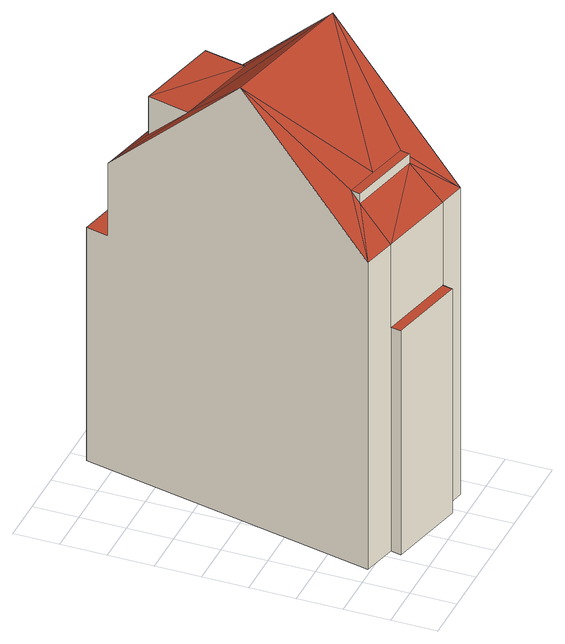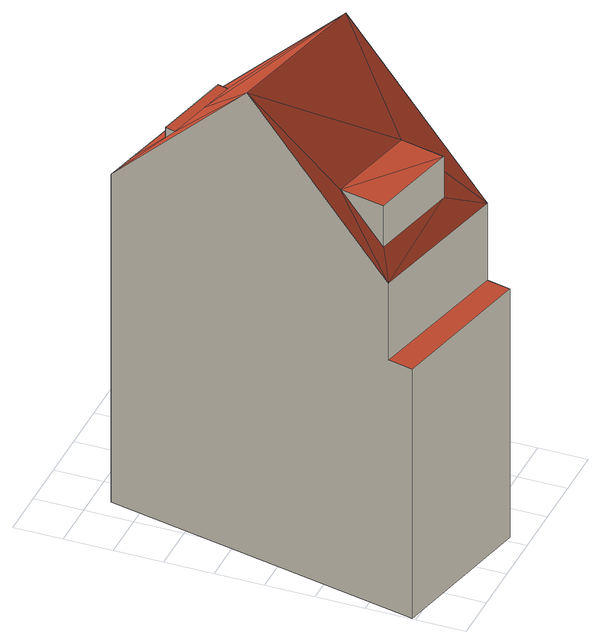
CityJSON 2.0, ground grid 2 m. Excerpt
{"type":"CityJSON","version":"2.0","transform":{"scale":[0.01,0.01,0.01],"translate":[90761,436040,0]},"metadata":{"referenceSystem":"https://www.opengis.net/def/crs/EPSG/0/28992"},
"CityObjects":{
"building1":{"type":"Building","attributes":{"measuredHeight":20.62,"yearOfConstruction":1929,"LAAGSTE_BOUWLAAG":0,"AANTAL_BOUWLAGEN":5,"AANTAL_ADRESSEN":2,"WIJK":"Delfshaven","PANDSOORT":"Tussenpand","BUURT":"Nieuwe Westen","HOOGSTE_BOUWLAAG":4},"address":[{"CountryName":"Nederland","LocalityName":"Rotterdam","ThoroughfareNumber":"339-339","ThoroughfareName":"Rochussenstraat","PostalCode":"3023DH"}],"children":["building1-1","building1-2"],"geometry":[{"type":"Solid","lod":"2","boundaries":[[[[0,1,2,3]],[[4,1,0]],[[3,2,5]],[[3,5,6,4,0]],[[7,8,9]],[[9,10,11,7]],[[11,10,12]],[[11,12,8]],[[7,11,8]],[[13,14,15,16]],[[17,18,19,20,21,22,23]],[[24,15,14,25]],[[26,27,28,29,30,31,32]],[[26,17,23,27]],[[31,19,18,32]],[[33,24,25,34]],[[35,36,16,33]],[[16,36,21,20,13]],[[34,30,29,35,33]],[[16,15,24,33]],[[28,6,5]],[[2,35,29]],[[21,4,22]],[[22,4,6]],[[2,1,36]],[[28,22,6]],[[28,5,29]],[[2,36,35]],[[29,5,2]],[[21,1,4]],[[36,1,21]],[[10,23,12]],[[28,8,12]],[[27,9,8]],[[27,8,28]],[[22,12,23]],[[23,10,27]],[[22,28,12]],[[9,27,10]],[[32,18,17,26]],[[13,20,19,31,30,34,25,14]]]],"semantics":{"surfaces":[{"type":"WallSurface"},{"type":"RoofSurface"},{"type":"GroundSurface"}],"values":[[0,0,0,1,0,0,0,1,1,0,0,0,0,0,0,0,0,0,0,1,1,1,1,1,1,1,1,1,1,1,1,1,1,1,1,1,1,1,1,1,2]]}}]},
"building1-1":{"type":"BuildingInstallation","parents":["building1"],"geometry":[{"type":"MultiSurface","lod":"2","boundaries":[[[7,8,9]],[[9,10,11,7]],[[11,10,12]],[[7,11,8]],[[11,12,8]]],"semantics":{"surfaces":[{"type":"WallSurface"},{"type":"RoofSurface"}],"values":[0,0,0,1,1]}}]},
"building1-2":{"type":"BuildingInstallation","parents":["building1"],"geometry":[{"type":"MultiSurface","lod":"2","boundaries":[[[0,1,2,3]],[[4,1,0]],[[3,2,5]],[[3,5,6,4,0]]],"semantics":{"surfaces":[{"type":"WallSurface"},{"type":"RoofSurface"}],"values":[0,0,0,1]}}]}
},
"vertices":[
[273,321,1658],[273,321,1614],[604,245,1614],[604,245,1658],[283,364,1658],[614,288,1658],[430,330,1658],[871,1218,1729],[829,1032,1729],[871,1218,1547],[491,1306,1548],[491,1306,1730],[448,1120,1730],[246,180,10],[236,134,10],[236,134,1077],[246,180,1077],[356,1423,1122],[377,1522,1122],[377,1522,10],[93,216,10],[93,216,1472],[222,807,2071],[356,1423,1466],[582,54,1077],[582,54,10],[973,1280,1122],[973,1280,1465],[839,664,2071],[711,73,1472],[711,73,10],[996,1385,10],[996,1385,1122],[592,100,1077],[592,100,10],[592,100,1472],[246,180,1472]
]}
